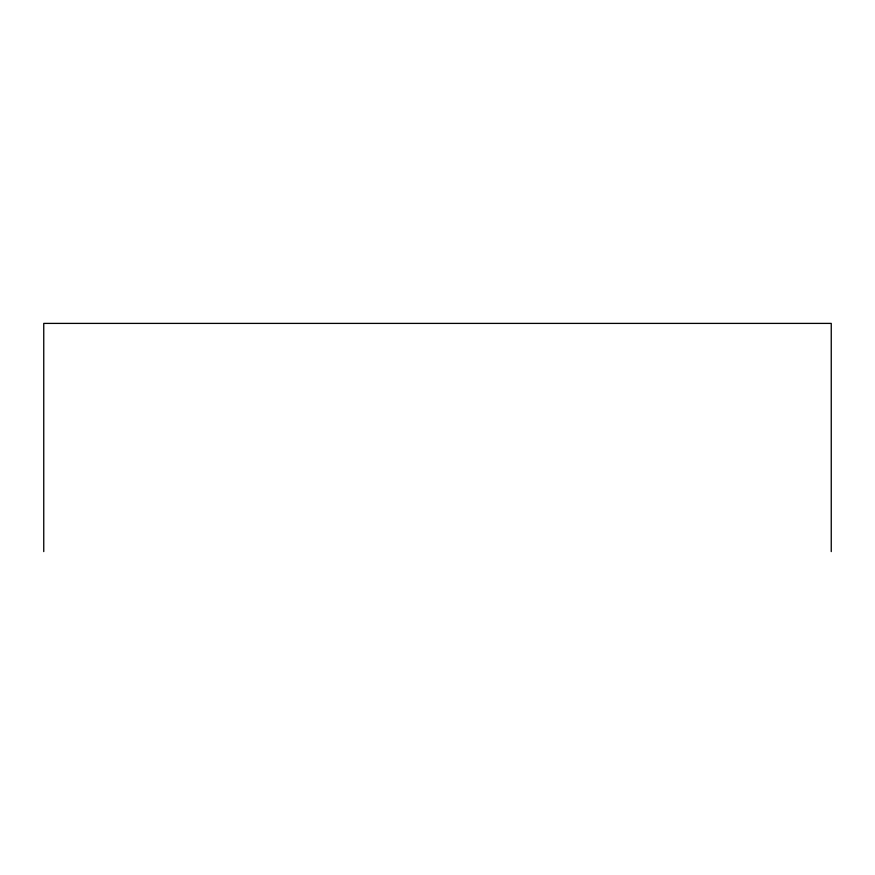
<?xml version="1.0" encoding="UTF-8"?>
<svg xmlns="http://www.w3.org/2000/svg" width="875" height="875" viewBox="0 0 875 875"><rect width="100%" height="100%" fill="white"/><g stroke="black" fill="none" stroke-linecap="round" stroke-linejoin="round"><path stroke-width="1.31" d="M831.25 551.6L831.25 323.4L43.75 323.4L43.75 551.6"/></g></svg>
